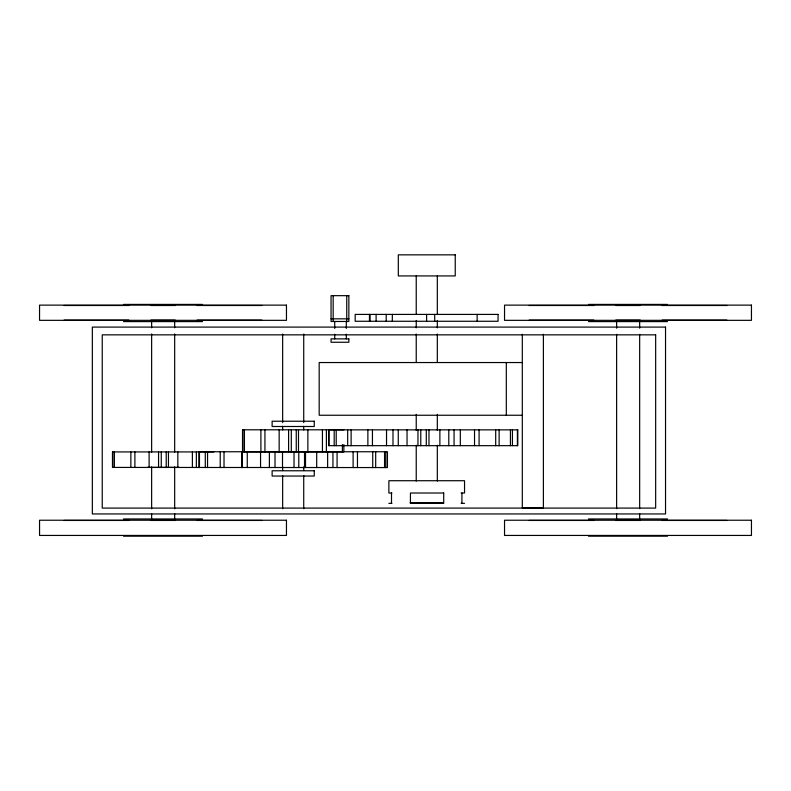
<?xml version="1.0" encoding="UTF-8"?>
<svg xmlns="http://www.w3.org/2000/svg" width="791" height="791" viewBox="0 0 791 791"><rect width="100%" height="100%" fill="white"/><g stroke="black" fill="none" stroke-linecap="round" stroke-linejoin="round"><path stroke-width="1.19" d="M123.495 304.416L202.506 304.416M588.494 304.416L667.505 304.416M64.12 305.494L128.854 305.494M150.854 305.494L175.266 305.494M197.157 305.494L261.88 305.494M529.12 305.494L593.843 305.494M615.843 305.494L640.265 305.494M662.146 305.494L726.88 305.494M331.063 318.832L348.851 318.832M64.12 320.118L128.854 320.118M150.854 320.118L175.266 320.118M197.157 320.118L261.88 320.118M529.12 320.118L593.843 320.118M615.843 320.118L640.265 320.118M662.146 320.118L726.88 320.118M123.495 321.601L202.506 321.601M588.494 321.601L667.505 321.601M522.436 362.545L319.178 362.545L319.178 415.245L522.436 415.245M343.858 429.8L242.521 429.8L242.521 451.938M213.817 451.928L112.48 451.928L112.48 467.422L387.442 467.57L387.442 451.75L198.936 451.75L198.936 467.57M147.353 467.382L178.954 467.382M391.911 493.011L388.875 493.011L388.885 480.72L464.544 480.72L464.544 493.011L461.153 493.011M410.114 502.75L443.336 502.75M388.875 503.343L391.911 503.343M461.153 503.343L464.544 503.343M123.495 518.965L202.506 518.965M588.494 518.965L667.505 518.965M64.12 520.448L128.854 520.448M150.854 520.448L175.266 520.448M197.157 520.448L261.88 520.448M529.12 520.448L593.843 520.448M615.843 520.448L640.265 520.448M662.146 520.448L726.88 520.448M123.495 536.15L202.506 536.15M588.494 536.15L667.505 536.15M639.662 322.026L639.662 328.206M639.662 334.385L639.662 508.653M639.662 513.596L639.662 519.776M616.624 322.026L616.624 328.206M616.624 334.385L616.624 508.653M616.624 513.596L616.624 519.776M543.387 334.267L543.387 507.941L522.307 507.941L522.307 334.267M517.403 429.859L517.403 445.669M512.43 429.859L512.43 445.669M510.432 429.859L510.432 445.669M506.309 362.545L506.309 415.245M499.121 429.859L499.121 445.669M495.7 429.859L495.7 445.669M479.079 429.859L479.079 445.669M477.141 314.413L477.141 321.265M474.531 429.859L474.531 445.669M461.924 493.011L461.924 503.343M460.322 429.859L460.322 445.669M454.064 429.859L454.064 445.669M448.794 429.859L448.794 445.669M439.875 429.859L439.875 445.669M437.314 275.94L437.314 314.254M437.314 320.434L437.314 327.85M437.314 334.029L437.314 362.456M437.314 414.355L437.314 430.423M437.314 445.254L437.314 481.096M434.704 314.413L434.704 321.265M428.979 429.859L428.979 445.669M426.616 314.413L426.616 321.265M426.3 429.859L426.3 445.669M420.782 429.859L420.782 445.669M417.955 429.859L417.955 445.669M416.234 275.94L416.234 314.254M416.234 320.434L416.234 327.85M416.234 334.029L416.234 362.456M416.234 414.355L416.234 430.423M416.234 445.254L416.234 481.096M407.039 429.859L407.039 445.669M398.269 429.859L398.269 445.669M392.989 429.859L392.989 445.669M392.326 314.413L392.326 321.265M391.505 493.011L391.505 503.343M386.532 429.859L386.532 445.669M386.206 314.413L386.206 321.265M385.84 451.75L385.84 467.57M384.555 451.75L384.555 467.57M376.101 314.413L376.101 321.265M375.685 451.75L375.685 467.57M372.729 451.75L372.729 467.57M372.442 429.859L372.442 445.669M370.04 314.413L370.04 321.265M369.466 314.413L369.466 321.265M367.874 429.859L367.874 445.669M357.463 451.75L357.463 467.57M353.112 451.75L353.112 467.57M351.125 429.859L351.125 445.669M347.674 429.859L347.674 445.669M346.745 295.666L346.745 321.472M346.32 321.472L346.32 328.433M346.32 334.237L346.32 338.874M343.858 444.562L343.858 451.938L242.837 451.938L242.837 429.8M342.384 444.562L342.384 451.938M337.075 451.75L337.075 467.57M336.215 429.859L336.215 445.669M334.722 321.472L334.722 328.433M334.722 334.237L334.722 338.874M334.188 429.859L334.188 445.669M333.169 295.666L333.169 321.472M332.942 451.75L332.942 467.57M329.036 429.859L329.036 445.669M327.632 451.75L327.632 467.57M326.396 429.8L326.396 451.938M322.431 429.8L322.431 451.938M316.697 451.75L316.697 467.57M307.867 429.8L307.867 451.938M305.514 451.75L305.514 467.57M304.525 451.75L304.525 467.57M303.724 334.069L303.724 422.602M303.724 426.29L303.724 429.978M303.724 466.868L303.724 470.556M303.724 475.47L303.724 508.672M298.78 451.75L298.78 467.57M298.494 429.8L298.494 451.938M296.259 429.8L296.259 451.938M294.025 451.75L294.025 467.57M291.306 429.8L291.306 451.938M288.596 429.8L288.596 451.938M282.654 334.069L282.654 422.602M282.654 426.29L282.654 429.978M282.654 466.868L282.654 470.556M282.654 475.47L282.654 508.672M282.506 451.75L282.506 467.57M279.154 429.8L279.154 451.938M275.011 451.75L275.011 467.57M269.385 451.75L269.385 467.57M264.936 429.8L264.936 451.938M260.901 429.8L260.901 451.938M260.555 451.75L260.555 467.57M247.267 451.75L247.267 467.57M244.419 429.8L244.419 451.938M242.313 451.75L242.313 467.57M241.799 451.75L241.799 467.57M224.021 451.75L224.021 467.57M220.224 451.75L220.224 467.57M207.549 451.75L207.549 467.57M205.284 451.75L205.284 467.57M199.461 451.75L199.461 467.57M196.356 451.928L196.356 467.422M192.391 451.928L192.391 467.422M177.827 451.928L177.827 467.422M174.673 321.65L174.673 327.8M174.673 333.96L174.673 452.145M174.673 466.917L174.673 508.781M174.673 513.705L174.673 519.855M168.453 451.928L168.453 467.422M166.219 451.928L166.219 467.422M161.265 451.928L161.265 467.422M158.556 451.928L158.556 467.422M151.635 321.65L151.635 327.8M151.635 333.96L151.635 452.145M151.635 466.917L151.635 508.781M151.635 513.705L151.635 519.855M149.113 451.928L149.113 467.422M134.895 451.928L134.895 467.422M130.861 451.928L130.861 467.422M114.379 451.928L114.379 467.422M112.797 451.928L112.797 467.422M455.23 254.85L398.318 254.85L398.318 275.93L455.23 275.93L455.23 254.85M348.851 295.666L331.053 295.666L331.053 321.472L348.851 321.472L348.851 295.666M286.461 305.128L39.55 305.128L39.55 320.335L286.461 320.335L286.461 305.128M751.45 305.128L504.539 305.128L504.539 320.335L751.45 320.335L751.45 305.128M498.063 314.413L355.179 314.413L355.179 321.265L498.063 321.265L498.063 314.413M665.538 327.098L92.349 327.098L92.349 513.952L665.538 513.952L665.538 327.098M655.66 334.85L102.237 334.85L102.237 508.089L655.66 508.089L655.66 334.85M348.851 338.874L331.053 338.874L331.053 342.256L348.851 342.256L348.851 338.874M314.254 421.227L272.124 421.227L272.124 426.497L314.254 426.497L314.254 421.227M517.798 429.859L328.601 429.859L328.601 445.669L517.798 445.669L517.798 429.859M314.254 470.774L272.124 470.774L272.124 476.044L314.254 476.044L314.254 470.774M443.711 493.011L410.44 493.011L410.44 503.343L443.711 503.343L443.711 493.011M286.461 520.231L39.55 520.231L39.56 535.438L286.461 535.438L286.461 520.231M751.45 520.231L504.539 520.231L504.539 535.438L751.45 535.438L751.45 520.231"/></g></svg>
